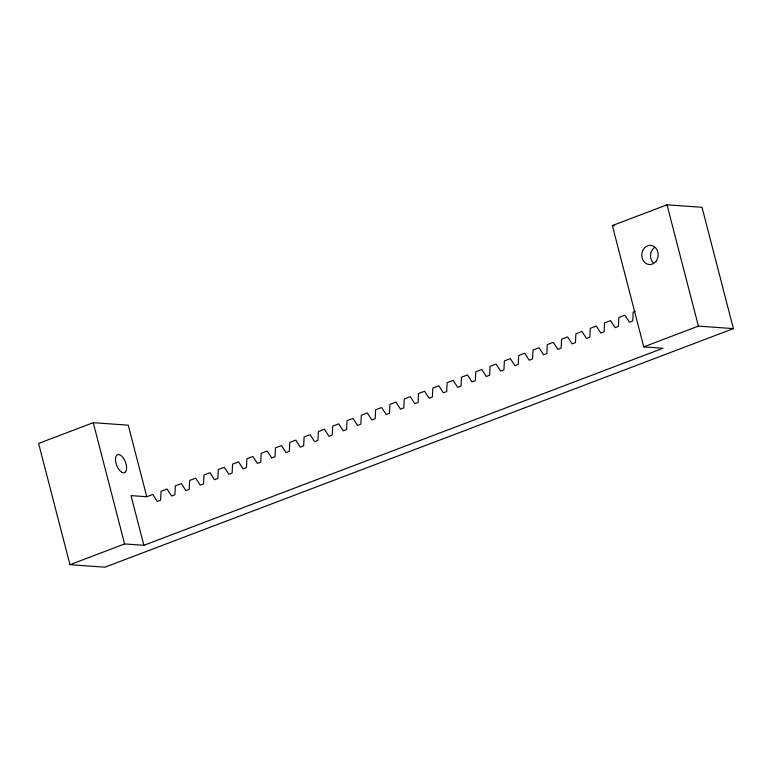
<?xml version="1.0" encoding="UTF-8"?>
<svg xmlns="http://www.w3.org/2000/svg" width="772" height="772" viewBox="0 0 772 772"><rect width="100%" height="100%" fill="white"/><g stroke="black" fill="none" stroke-linecap="round" stroke-linejoin="round"><path stroke-width="1.16" d="M635.173 311.28L633.175 312.042L632.741 320.94L629.421 322.194L624.886 315.188L618.864 317.475L618.44 326.363L615.12 327.627L610.575 320.621L604.563 322.908L604.129 331.796L600.809 333.06L596.274 326.054L590.252 328.341L589.827 337.229L586.508 338.493L581.963 331.487L575.893 333.774L575.458 342.662L572.149 343.916L567.603 336.92L561.582 339.197L561.157 348.095L557.838 349.349L553.302 342.353L547.28 344.63L546.846 353.528L543.536 354.782L538.991 347.776L532.979 350.063L532.545 358.951L529.225 360.215L524.69 353.209L518.668 355.496L518.244 364.384L514.924 365.648L510.379 358.642L504.367 360.929L503.933 369.817L500.613 371.081L496.078 364.075L490.056 366.362L489.631 375.25L486.312 376.514L481.776 369.508L475.755 371.795L475.32 380.683L472.01 381.947L467.465 374.941L461.444 377.228L461.019 386.116L457.7 387.38L453.164 380.374L447.142 382.661L446.718 391.549L443.398 392.803L438.853 385.807L432.841 388.094L432.407 396.982L429.087 398.236L424.552 391.24L418.53 393.527L418.106 402.415L414.786 403.669L410.25 396.673L404.229 398.96L403.795 407.848L400.485 409.102L395.94 402.106L389.928 404.383L389.493 413.281L386.174 414.535L381.638 407.529L375.617 409.816L375.192 418.704L371.872 419.968L367.327 412.962L361.315 415.249L360.881 424.137L357.561 425.401L353.026 418.395L347.004 420.682L346.58 429.57L343.26 430.834L338.725 423.828L332.703 426.115L332.269 435.003L328.959 436.267L324.414 429.261L318.402 431.548L317.967 440.436L314.648 441.7L310.112 434.694L304.091 436.981L303.666 445.869L300.347 447.133L295.801 440.127L289.789 442.414L289.355 451.302L286.036 452.566L281.5 445.56L275.479 447.847L275.054 456.734L271.734 457.989L267.199 450.993L261.177 453.28L260.753 462.167L257.433 463.422L252.888 456.426L246.876 458.713L246.442 467.6L243.132 468.855L238.587 461.859L232.565 464.136L232.14 473.033L228.821 474.288L224.285 467.292L218.264 469.569L217.839 478.466L214.519 479.721L209.974 472.715L203.962 475.002L203.528 483.89L200.209 485.154L195.673 478.148L189.651 480.435L189.227 489.323L185.907 490.587L181.362 483.581L175.35 485.868L174.926 494.756L171.606 496.02L167.061 489.014L161.049 491.301L160.624 500.188L157.305 501.453L152.769 494.447L146.767 496.734L128.258 425.179L93.248 422.68L38.6 443.427L69.962 564.689L104.973 567.179L733.4 328.611L702.028 207.311L667.018 204.821L612.37 225.569L643.742 346.86L662.994 348.23L143.891 545.312L124.601 543.932L69.962 564.689M643.742 346.86L698.39 326.112L733.4 328.611M612.37 225.569L614.637 225.723M146.767 496.734L130.999 495.614L143.891 545.312M667.018 204.821L698.39 326.112M93.248 422.68L124.601 543.932M653.112 262.721A9.621 8.193 -85.9 0 1 654.415 247.513M125.595 471.779L124.62 472.609A9.621 4.69 69.2 0 1 116.003 463.325A9.621 4.69 69.2 0 1 120.056 454.949L121.503 455.943A9.621 4.69 69.2 0 1 125.595 471.779M655.949 261.37A9.621 8.193 -85.9 0 0 651.857 245.535A9.621 8.193 -85.9 0 0 642.121 257.925A9.621 8.193 -85.9 0 0 655.949 261.37"/></g></svg>
